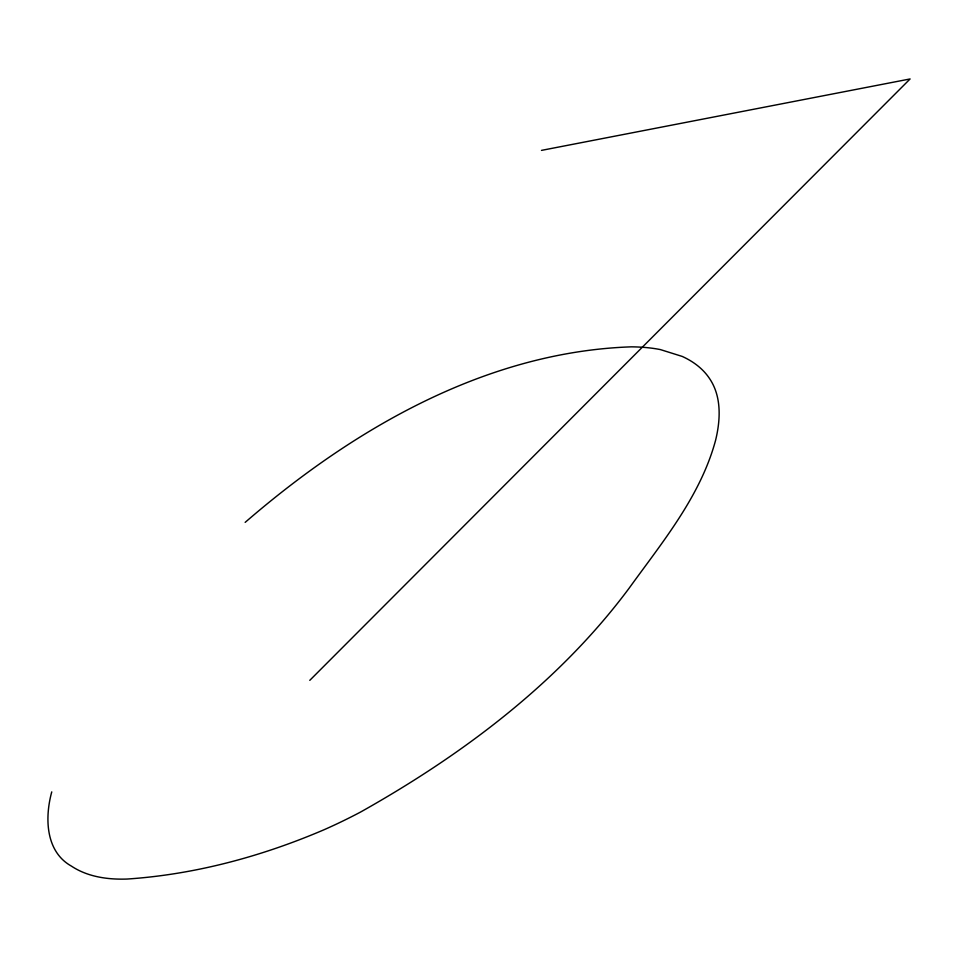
<?xml version="1.0" encoding="UTF-8"?>
<svg xmlns="http://www.w3.org/2000/svg" width="958" height="958" viewBox="0 0 958 958"><rect width="100%" height="100%" fill="white"/><g stroke="black" fill="none" stroke-linecap="round" stroke-linejoin="round"><path stroke-width="1.44" d="M51.756 791.883C44.739 817.402 45.289 851.518 71.383 866.092C87.717 876.953 107.847 879.707 127.079 879.049C194.917 874.51 261.69 856.452 324.079 829.736A236.482 92.782 -29.8 0 0 360.639 812.013C462.582 754.724 558.837 682.695 629.155 588.164C662.397 542.072 700.502 496.232 715.578 440.333C720.608 419.7 721.829 395.929 708.992 377.751A340.88 133.737 -29.8 0 0 682.216 356.424L660.421 349.598A291.04 114.182 -29.8 0 0 631.358 346.844C485.742 351.778 352.784 429.28 245.152 522.373M309.781 680.348L910.1 78.951L541.486 150.382"/></g></svg>
